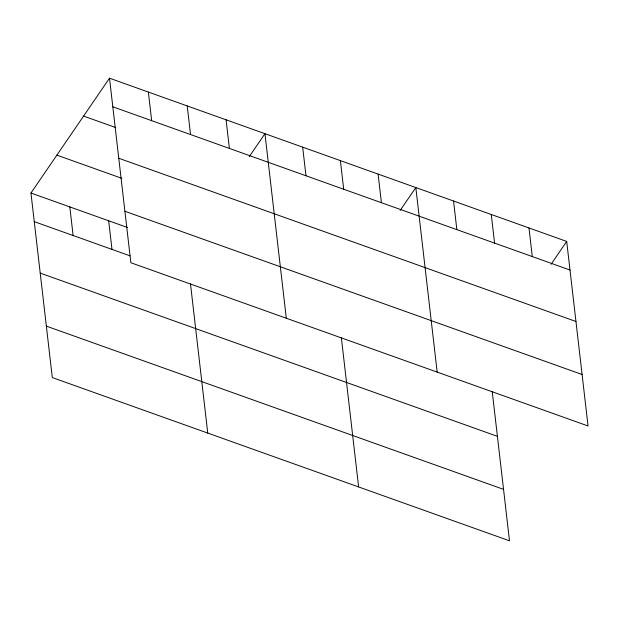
<?xml version="1.0" encoding="UTF-8"?>
<svg xmlns="http://www.w3.org/2000/svg" width="619" height="619" viewBox="0 0 619 619"><rect width="100%" height="100%" fill="white"/><g stroke="black" fill="none" stroke-linecap="round" stroke-linejoin="round"><path stroke-width="0.93" d="M492.229 391.556L509.499 540.813L52.306 377.575L30.95 193.027L109.501 78.187L566.695 241.425L588.05 425.973L130.857 262.735L109.501 78.187M249.287 156.584L264.947 133.689L286.303 318.236M400.16 210.452L415.821 187.557L437.176 372.104M551.034 264.321L566.695 241.425M112.813 106.801L570.006 270.039M83.58 116.086L115.211 127.375M118.763 158.255L575.964 321.493M56.871 155.129L121.943 178.365M124.899 211.272L582.1 374.51M30.95 193.027L127.653 227.56M34.262 221.648L130.06 255.848M40.212 273.103L497.413 436.341M46.348 326.12L503.549 489.358M528.982 227.954L532.286 256.576M491.262 214.491L494.573 243.105M453.541 201.02L456.853 229.641M378.101 174.086L381.412 202.707M340.388 160.623L343.692 189.236M341.355 337.688L358.625 486.944M302.668 147.152L305.979 175.765M226.082 119.807L229.394 148.428M187.224 105.934L190.536 134.547M190.482 283.819L207.752 433.076M148.359 92.061L151.67 120.674M108.673 220.782L111.985 249.395M69.815 206.908L73.119 235.522"/></g></svg>
